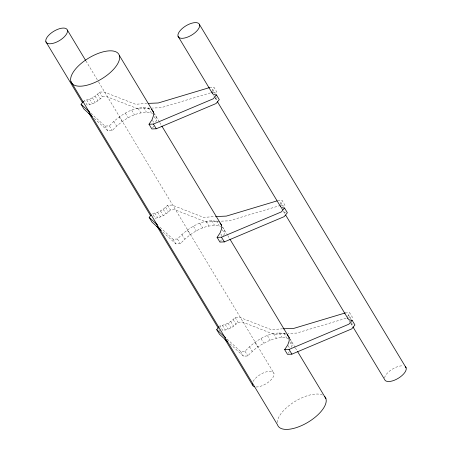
<?xml version="1.0" encoding="UTF-8"?>
<svg xmlns="http://www.w3.org/2000/svg" width="452" height="452" viewBox="0 0 452 452"><rect width="100%" height="100%" fill="white"/><g stroke="black" fill="none" stroke-linecap="round" stroke-linejoin="round"><path stroke-width="0.34" stroke-dasharray="2.26 1.69" d="M155.742 122.023L156.381 120.226L156.217 116.695L154.398 114.057M212.005 91.264L214.028 87.383L216.864 92.101L215.847 93.615M223.621 235.746L224.469 233.356L224.305 229.825L222.486 227.181M280.093 204.394L282.116 200.513L284.952 205.225L283.935 206.739M291.393 347.396L292.032 345.605L291.862 342.074L290.048 339.435M347.656 316.643L349.673 312.761L352.515 317.473L351.498 318.993M152.601 127.82L153.748 126.119M220.31 241.515L221.452 239.809M288.252 353.198L289.399 351.492M149.612 108.169L138.408 108.983L106.728 96.649L102.327 96.83C98.434 101.203 92.999 104.446 87.117 105.05L84.275 100.338C90.163 99.734 95.598 96.485 99.485 92.118L103.892 91.931L135.572 104.265L146.776 103.451M90.937 113.271L104.949 126.063L109.356 125.882C118.949 115.622 135.871 103.898 150.443 108.819M94.293 118.458L107.785 130.781L112.192 130.6C122.198 120.017 137.611 109.378 152.725 113.271M219.728 221.209L206.496 222.107L174.817 209.773L170.415 209.954C166.522 214.327 161.087 217.576 155.205 218.18L152.369 213.463C158.251 212.858 163.686 209.615 167.573 205.242L171.98 205.061L203.66 217.395L214.864 216.581M160.064 227.345L173.037 239.193L177.444 239.012C187.45 228.429 202.863 217.791 217.977 221.683M162.901 232.057L175.873 243.905L180.28 243.724C190.286 233.142 205.7 222.503 220.813 226.395M285.263 333.542L274.059 334.356L242.379 322.022L237.972 322.208C234.085 326.576 228.65 329.824 222.763 330.429L219.926 325.717C225.814 325.112 231.243 321.864 235.136 317.49L239.543 317.31L271.223 329.644L282.427 328.83M227.107 339.124L240.6 351.441L245.007 351.26C254.595 341 271.522 329.276 286.093 334.197M229.944 343.836L243.436 356.153L247.843 355.973C253.86 348.967 261.731 343.774 270.223 340.249C276.268 338.271 283.5 335.779 289.489 339.169M210.429 92.892L161.087 107.695L152.313 108.056M280.545 205.406L229.175 220.819L220.401 221.181M346.079 318.264L296.738 333.067L287.964 333.429M209.621 87.569L214.028 87.383M213.084 92.253L216.864 92.101M277.709 200.694L282.116 200.513M281.178 205.383L284.952 205.225M345.272 312.942L349.673 312.761M348.735 317.632L352.515 317.473M283.816 211.847L285.302 212.547L284.235 210.779M215.186 97.943L215.728 98.722L217.214 99.423L215.796 97.061M350.837 323.316L351.379 324.101L352.865 324.796L351.441 322.44M212.672 89.406L215.152 93.53M280.76 202.536L283.24 206.66M348.322 314.784L351.159 319.496M281.686 208.315L283.105 210.672M213.677 95.491L214.768 97.304M215.135 97.909L216.954 100.926M281.59 208.321L283.144 210.903M283.506 211.508L284.963 213.926M348.972 320.27L350.424 322.688M350.792 323.293L352.611 326.316M154.087 113.164L159.341 121.887M159.703 122.492L161.522 125.515M222.531 226.876L227.35 234.882M227.712 235.486L229.531 238.509M289.901 338.814L294.992 347.272M295.359 347.876L297.179 350.899M154.256 116.695L156.381 120.226M222.344 229.819L224.469 233.356M289.907 342.068L292.032 345.605M148.216 107.774L151.053 112.486M216.305 220.898L219.141 225.61M283.867 333.152L286.704 337.864M152.409 120.288L153.827 122.645M220.853 234L221.915 235.769M288.06 345.661L289.478 348.017M143.578 107.384L146.414 112.096M211.666 220.508L214.502 225.22M279.229 332.757L282.065 337.474M137.956 108.197L140.792 112.91M206.044 221.322L208.88 226.034M273.607 333.576L276.443 338.288M131.735 110.164L134.572 114.876M199.824 223.288L202.66 228M267.386 335.537L270.223 340.249M125.34 113.141L128.182 117.853M193.428 226.266L196.27 230.978M260.99 338.52L263.827 343.232M85.936 60.918L98.299 81.462M98.666 82.066L273.963 373.318M119.209 116.932L122.046 121.644M187.297 230.057L190.134 234.774M254.86 342.311L257.697 347.023M99.485 92.118L102.327 96.83M167.573 205.242L170.415 209.954M235.136 317.49L237.972 322.208M97.53 94.163L100.367 98.875M165.618 207.287L168.455 211.999M233.181 319.541L236.017 324.253M113.757 121.277L116.593 125.995M181.845 234.407L184.682 239.119M249.408 346.656L252.244 351.368M95.106 96.095L97.943 100.807M163.195 209.219L166.031 213.932M230.757 321.468L233.594 326.186M109.356 125.882L112.192 130.6M177.444 239.012L180.28 243.724M245.007 351.26L247.843 355.973M92.383 97.779L95.219 102.491M160.471 210.903L163.308 215.621M228.034 323.157L230.87 327.869M89.541 99.101L92.377 103.819M157.629 212.231L160.466 216.943M225.192 324.479L228.028 329.192M104.949 126.063L107.785 130.781M173.037 239.193L175.873 243.905M240.6 351.441L243.436 356.153M86.778 99.977L89.615 104.689M154.867 213.101L157.703 217.819M222.429 325.355L225.265 330.067M218.994 329.355L220.446 331.774M384.539 377.917A12.277 5.452 -31 0 1 391.822 369.465A12.277 5.452 -31 0 1 403.201 365.871M253.041 381.516A12.277 5.452 -31 0 1 268.816 371.335A12.277 5.452 -31 0 1 271.426 379.454A12.277 5.452 -31 0 1 254.747 386.816M277.212 422.53A27.628 12.26 -31 0 1 295.263 401.286A27.628 12.26 -31 0 1 322.598 395.071"/><path stroke-width="0.68" d="M212.033 91.79L212.084 92.835L212.892 94.01L214.378 94.705L216.44 94.88L219.276 99.593L216.073 103.525L156.245 128.78L151.838 128.961L149.002 124.243L152.053 119.695L153.544 115.514L153.375 111.983L151.561 109.344M280.172 205.959L280.98 207.135L282.466 207.835L284.528 208.005L287.365 212.722L284.167 216.649L224.333 241.905L219.926 242.086L217.09 237.373L220.141 232.825L221.633 228.639L221.463 225.107L220.011 222.994M347.729 318.214L348.537 319.389L350.023 320.084L352.085 320.259L354.927 324.971L351.724 328.898L291.896 354.153L287.489 354.334L284.653 349.622L287.704 345.074L289.195 340.893L289.026 337.361L287.206 334.717M92.219 116.565L83.914 108.983L81.077 104.265L83.479 101.321M216.44 94.88L213.237 98.807L153.409 124.063L149.002 124.243M161.347 230.639L152.002 222.107L149.166 217.395L151.166 214.937M284.528 208.005L281.325 211.937L221.497 237.193L217.09 237.373M227.87 341.938L219.565 334.356L216.728 329.644L219.13 326.7M352.085 320.259L348.887 324.186L289.06 349.441L284.653 349.622M209.621 87.569L158.251 102.977L148.126 103.395M277.031 200.897L226.339 216.107L215.536 216.553M345.272 312.942L293.902 328.355L283.099 328.802M81.077 104.265L89.903 112.322M149.166 217.395L157.471 224.977M216.728 329.644L225.548 337.7M199.547 24.645A12.277 5.452 -31 0 1 184.891 37.957A12.277 5.452 -31 0 1 181.936 28.775A12.277 5.452 -31 0 1 199.547 24.645L406.122 367.86M178.037 36.273L212.225 93.072M217.316 101.53L280.596 206.671M285.692 215.129L347.882 318.462M352.972 326.92L384.612 379.488A12.277 5.452 -31 0 0 398.461 378.171A12.277 5.452 -31 0 0 405.314 366.685M119.334 55.421A27.628 12.26 -31 0 1 86.36 85.371A27.628 12.26 -31 0 1 79.71 64.715A27.628 12.26 -31 0 1 119.334 55.421L153.522 112.22M161.884 126.119L221.531 225.215M229.893 239.114L289.54 338.209M297.54 351.503L325.909 398.636M153.409 124.063L156.245 128.78M221.497 237.193L224.333 241.905M289.06 349.441L291.896 354.153M67.388 30.103A12.277 5.452 -31 0 1 52.731 43.415A12.277 5.452 -31 0 1 49.776 34.233A12.277 5.452 -31 0 1 67.388 30.103L85.569 60.314M70.936 81.586L277.511 424.801A27.628 12.26 -31 0 0 308.061 422.208A27.628 12.26 -31 0 0 324.581 396.438M45.878 41.731L82.609 102.762M88.795 113.034L150.618 215.757M156.804 226.028L218.265 328.146M224.813 339.023L252.453 384.946M254.747 386.816A12.277 5.452 -31 0 1 252.318 383.934"/></g></svg>
